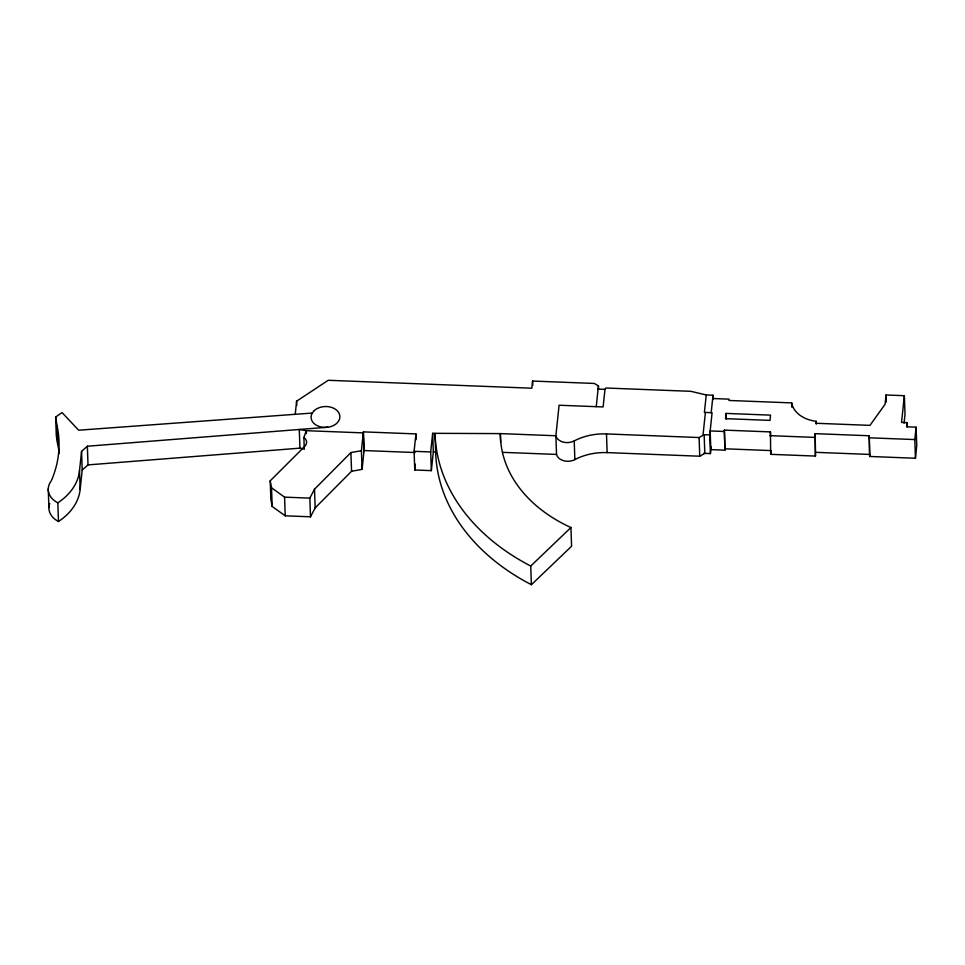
<?xml version="1.0" encoding="UTF-8"?>
<svg xmlns="http://www.w3.org/2000/svg" width="965" height="965" viewBox="0 0 965 965"><rect width="100%" height="100%" fill="white"/><g stroke="black" fill="none" stroke-linecap="round" stroke-linejoin="round"><path stroke-width="1.45" d="M49.734 503.453A23.305 16.912 -2 0 0 58.479 521.486A64.836 47.044 -2 0 0 80.155 489.472L79.504 470.787L81.555 451.367L87.357 446.228L327.859 427.218M80.155 489.472L82.206 470.039L81.555 451.367M295.23 414.299L296.605 401.175L328.233 380.282L531.836 388.207L532.583 381.054L594.404 383.455L598.433 385.94L598.541 388.811M363.95 451.572L363.298 432.887L306.291 430.68L303.891 437.459A9.336 6.779 -2 0 1 304.819 446.288L270.212 480.835L270.863 499.508L272.178 506.456L285.218 515.817L310.489 516.806L315.169 507.892L351.562 471.258L362.08 469.388L361.417 450.715L363.407 431.874L415.927 433.912L416.132 439.666M362.08 469.388L364.058 450.546L363.407 431.874M502.524 452.332L556.528 454.431A11.749 8.516 -2 0 0 574.863 459.605A49.492 35.91 -2 0 1 607.142 452.609L699.746 456.216L704.812 453.369L704.161 434.696L699.094 437.543L606.49 433.936A49.492 35.91 -2 0 0 574.211 440.933A11.749 8.516 -2 0 1 555.876 435.758L500.377 433.599L432.67 433.321L433.321 451.994L431.355 470.643L414.757 469.991L414.094 451.306L415.927 433.912M414.757 469.991L415.36 464.189M431.355 470.643L430.704 451.958L432.67 433.321M596.249 406.675L598.433 385.94M713.159 399.534L713.014 395.228L706.247 394.962L690.856 391.32L605.839 388.014L604.983 389.353L603.125 406.941L559.085 405.228L555.876 435.758L556.528 454.431M706.247 394.962L704.402 412.429L712.086 412.718L709.758 434.913L710.409 453.586L703.726 453.333M705.403 412.465L703.063 434.648L709.758 434.913M711.181 412.694L713.014 395.228M710.409 453.586L711.121 446.819M726.066 413.406L725.523 418.653L770.01 420.39L770.565 415.143L726.066 413.406L726.271 419.148M724.245 431.488L710.168 430.933L710.831 449.618L724.908 450.16L724.389 430.125L770.42 431.91L770.577 436.228M724.908 450.16L724.389 430.125M712.665 398.509L729.094 399.148L728.949 400.463L791.674 402.9A30.349 22.026 -2 0 0 816.197 421.307L815.992 423.273L869.96 425.372L885.062 404.311L886.039 394.987L904.362 395.698L901.551 422.393L907.064 422.61L906.618 426.795L916.099 427.169L916.75 445.842L915.447 458.254L869.694 456.469L869.248 435.758L815.184 433.659L815.449 456.071L770.685 454.334L770.42 431.91M770.685 454.334L771.071 450.595L725.053 448.797M815.449 456.071L815.184 433.659M869.694 456.469L869.248 435.758M904.084 423.273L905.013 414.383L904.362 395.698M915.447 458.254L914.796 439.57L916.099 427.169M310.489 516.806L309.837 498.121L314.506 489.219L350.898 452.573L361.417 450.715M570.93 527.541L571.582 546.226L531.401 584.718L530.738 566.045L570.93 527.541A155.823 113.062 -2 0 1 500.377 433.599L500.678 442.211M82.206 470.039L88.008 464.901L299.934 448.158L304.144 448.87M59.203 453.526A165.691 120.227 -2 0 0 57.695 444.31L56.296 435.71L55.644 417.037L62.062 412.586L78.66 430.209L312.395 413.044M598.107 389.088L604.983 389.353M869.031 437.796L914.796 439.57M770.034 435.649L814.798 437.398M815.847 452.332L869.899 454.443M414.094 451.306L430.704 451.958M433.321 451.994L435.661 452.09A235.532 170.902 -2 0 0 531.401 584.718M364.058 450.546L415.083 452.537M270.212 480.835L271.527 487.783L284.566 497.144L309.837 498.121M55.644 417.037L57.044 425.625L57.695 444.31M907.064 422.61L907.209 426.928M886.039 394.987L886.292 402.164M816.197 421.307L816.294 424.178M791.674 402.9L791.831 407.218M699.094 437.543L699.746 456.216M606.49 433.936L607.142 452.609M574.211 440.933L574.863 459.605M532.583 381.054L532.74 385.361M435.661 452.09L435.01 433.406A235.532 170.902 -2 0 0 530.738 566.045M350.898 452.573L351.562 471.258M314.506 489.219L315.169 507.892M306.387 433.55L306.291 430.68L299.283 429.473L299.934 448.158M303.891 437.459L304.289 448.954M296.605 401.175L296.762 405.481M284.566 497.144L285.218 515.817M271.527 487.783L272.178 506.456M87.357 446.228L88.008 464.901M57.044 425.625A165.691 120.227 -2 0 1 51.229 480.956A23.305 16.912 -2 0 0 57.828 502.813L58.479 521.486M48.25 488.833L48.901 507.506M79.504 470.787A64.836 47.044 -2 0 1 57.828 502.813M313.613 411.271L311.912 413.732A14.391 10.446 -2 0 0 324.397 427.411L328.148 427.206A14.391 10.446 -2 0 0 337.545 411.066A14.391 10.446 -2 0 0 313.613 411.271"/></g></svg>
